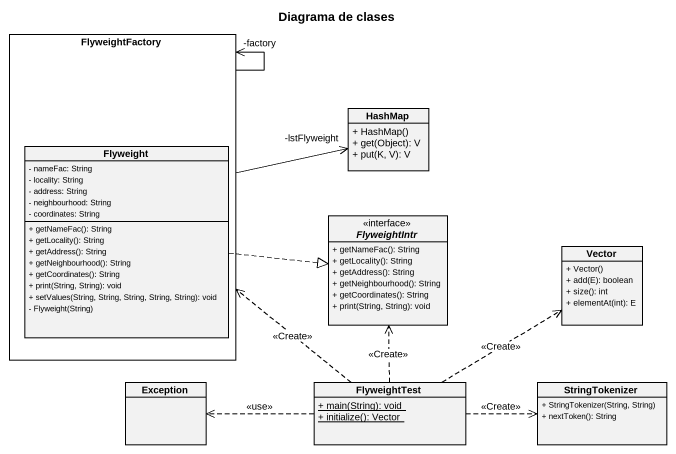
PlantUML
@startuml
title Diagrama de clases
hide circle
hide empty members
skinparam classAttributeIconSize 0
rectangle FlyweightFactory {
  class Flyweight {
    - nameFac: String
    - locality: String
    - address: String
    - neighbourhood: String
    - coordinates: String
    + getNameFac(): String
    + getLocality(): String
    + getAddress(): String
    + getNeighbourhood(): String
    + getCoordinates(): String
    + print(String, String): void
    + setValues(String, String, String, String, String): void
    - Flyweight(String)
  }
}
class HashMap {
  + HashMap()
  + get(Object): V
  + put(K, V): V
}
interface FlyweightIntr {
  + getNameFac(): String
  + getLocality(): String
  + getAddress(): String
  + getNeighbourhood(): String
  + getCoordinates(): String
  + print(String, String): void
}
class Vector {
  + Vector()
  + add(E): boolean
  + size(): int
  + elementAt(int): E
}
class "Exception" as Exception_
class FlyweightTest {
  {static} + main(String): void
  {static} + initialize(): Vector
}
class StringTokenizer {
  + StringTokenizer(String, String)
  + nextToken(): String
}
FlyweightFactory --> "-factory" FlyweightFactory
FlyweightFactory -right-> "-lstFlyweight" HashMap
Flyweight .right.|> FlyweightIntr
FlyweightTest .up.> FlyweightFactory : <<Create>>
FlyweightTest .up.> FlyweightIntr : <<Create>>
FlyweightTest .up.> Vector : <<Create>>
FlyweightTest .left.> Exception_ : <<use>>
FlyweightTest .right.> StringTokenizer : <<Create>>
@enduml
